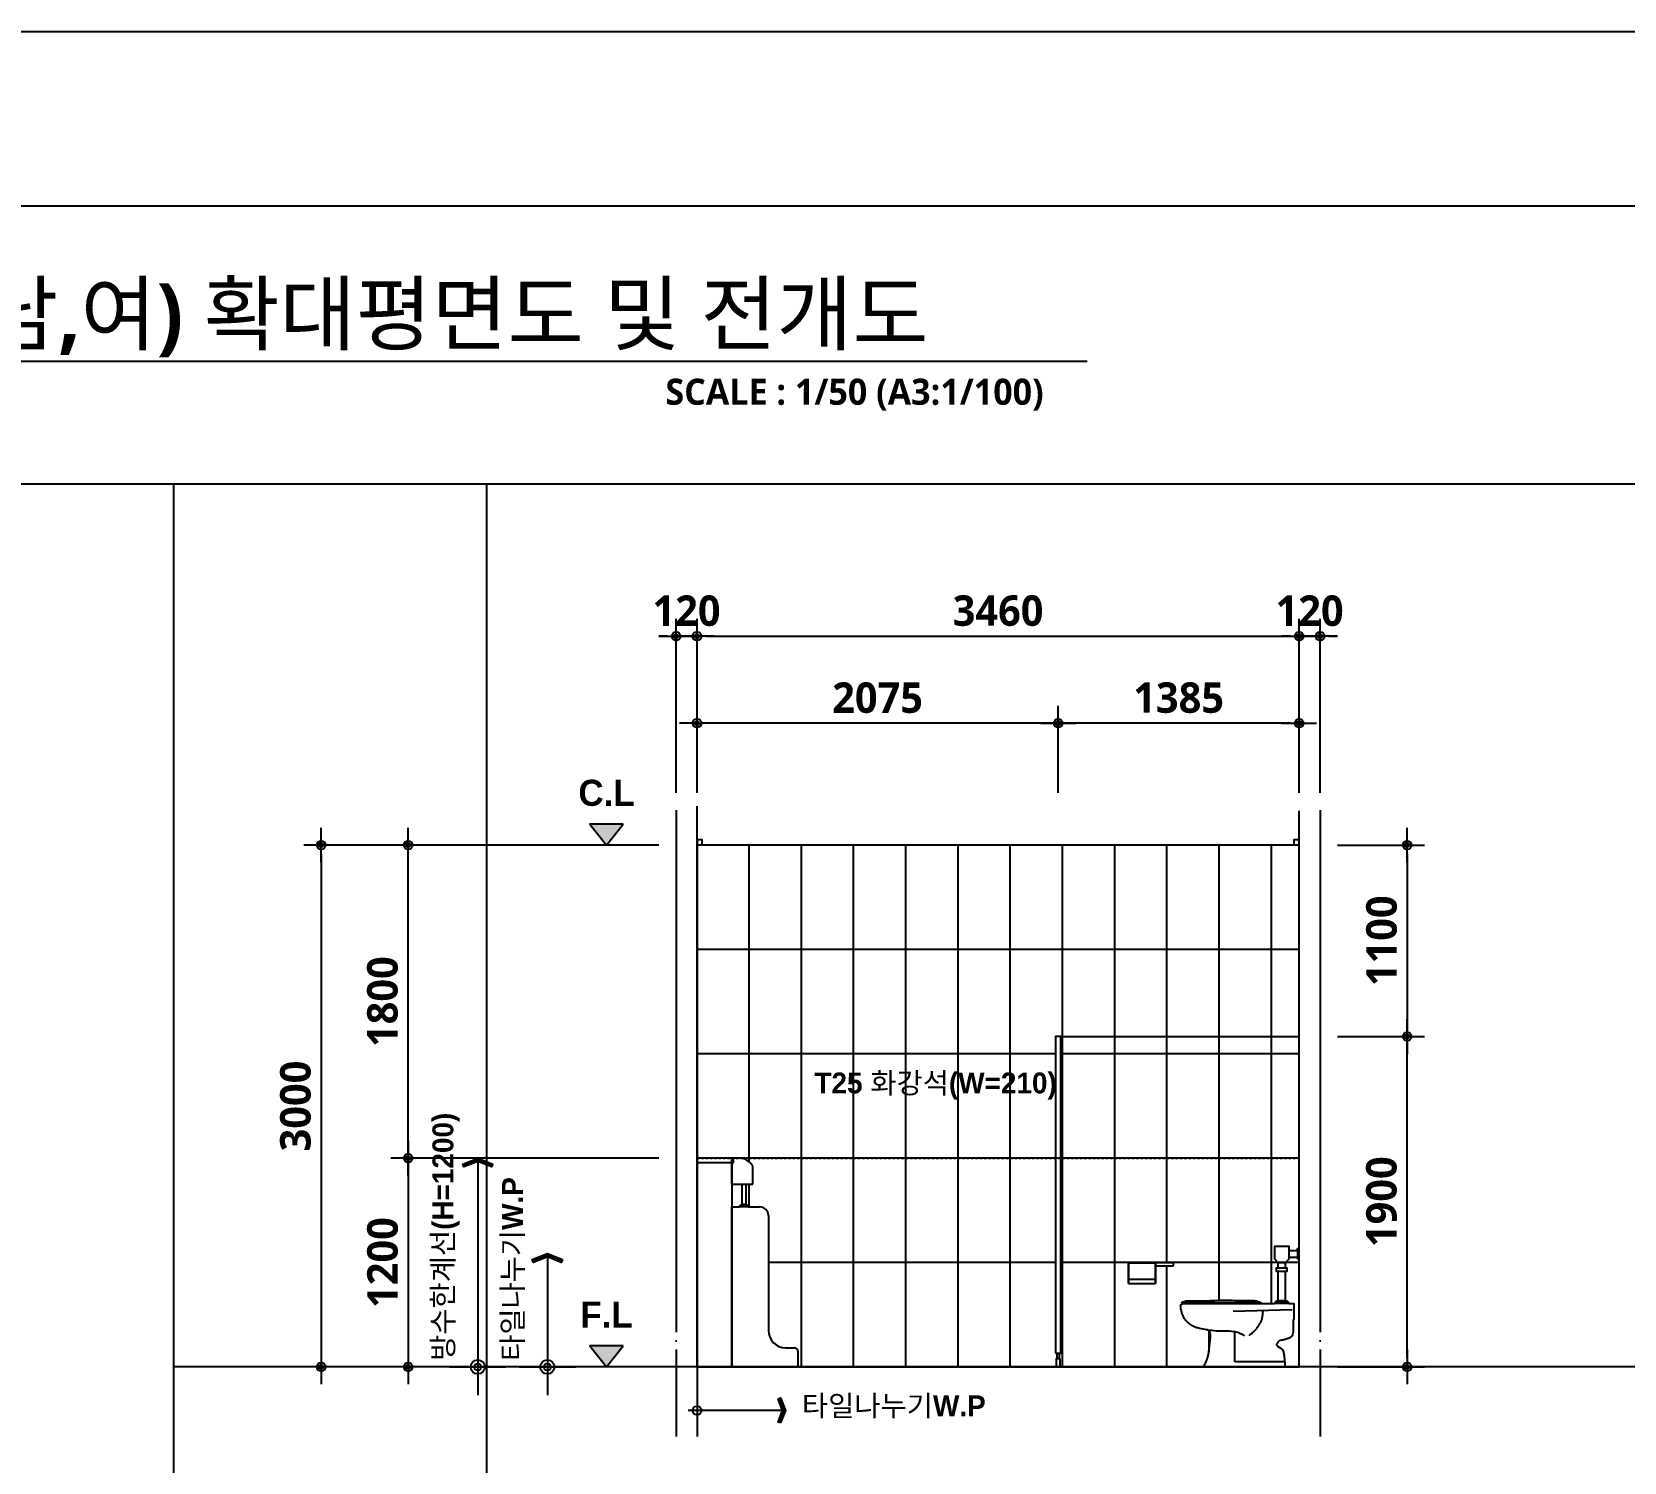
# Model space of a CAD drawing. Header units: millimetres. Extents: x 0 to 336000, y 0 to 30768.
# Drawn here: x 269949 to 279099, y 21478 to 29700 of the extents above; entities that cross this region are included whole.
import ezdxf
from ezdxf.enums import TextEntityAlignment as Align

# ---------------------------------------------------------------- set-up
doc = ezdxf.new("R2010")
doc.units = ezdxf.units.MM
doc.header["$LTSCALE"] = 50
doc.linetypes.add('CEN', pattern=[62, 60, -1, 0, -1])
doc.linetypes.add('HID', pattern=[0.5, 0.25, -0.25])
doc.layers.get('Defpoints').update_dxf_attribs({"color": 153})
for name, color, linetype in [('A-ANNO-GRA1', 7, 'Continuous'), ('A-ANNO-LEAD', 4, 'Continuous'), ('A-ANNO-SYMB', 7, 'Continuous'), ('A-ANNO-TEXT1', 7, 'Continuous'), ('A-ANNO-TITL', 7, 'Continuous'), ('A-CEN', 1, 'CEN'), ('A-FLOR-TOIL-ELE2', 4, 'Continuous'), ('A-FLOR-TOIL-TILE', 8, 'Continuous'), ('A-ST-AXIS-DIM', 7, 'Continuous'), ('A-WALL-MASN', 3, 'Continuous'), ('AA-XXXX-TXT1', 2, 'Continuous'), ('CEN', 1, 'Continuous'), ('DIM', 7, 'Continuous'), ('ELE2', 3, 'Continuous'), ('HID', 7, 'HID')]:
    doc.layers.add(name, color=color, linetype=linetype)
doc.layers.add('G(그리드1)', color=185, linetype='Continuous', plot=False)
doc.layers.add('G(그리드2)', color=235, linetype='Continuous', plot=False)
doc.styles.add('2020음성 1차', font='나눔고딕Bold.ttf')
doc.styles.add('SH_진천_나눔', font='')
doc.styles.get('SH_진천_나눔').set_extended_font_data('NanumGothic', bold=True)
doc.dimstyles.new('SHP 50', dxfattribs={"dimscale": 50, "dimtxt": 3.5, "dimasz": 1, "dimexe": 2, "dimexo": 2, "dimgap": 1, "dimtad": 1, "dimdec": 0, "dimzin": 0, "dimdsep": 46, "dimtxsty": 'SH_진천_나눔', "dimblk": 'DIMDOT', "dimcen": 0.09, "dimclrd": 256, "dimclre": 256, "dimclrt": 3, "dimadec": 0, "dimazin": 1, "dimtfac": 1, "dimtdec": 0, "dimtix": 1, "dimtmove": 2, "dimatfit": 0, "dimldrblk": 'DIMDOT', "dimfxl": 1, "dimtolj": 1, "dimtzin": 0, "dimlwd": -1, "dimlwe": -1, "dimarcsym": 0})

# ---------------------------------------------------------------- blocks, each defined once
blk = doc.blocks.new('*U2903')
at = {"layer": 'A-ANNO-TITL'}
blk.add_line((0, 0), (9750, 0), dxfattribs=at)
at = {"layer": 'AA-XXXX-TXT1', "style": 'SH_진천_나눔'}
blk.add_attdef('DWG.TITLE', (250, 100), '', height=350, dxfattribs=at)
at = {"layer": 'AA-XXXX-TXT1', "color": 7, "style": 'SH_진천_나눔'}
blk.add_attdef('NO1', text='', height=300, dxfattribs=at).set_placement((-450, 0), align=Align.MIDDLE)
at = {"layer": 'AA-XXXX-TXT1', "style": 'SH_진천_나눔'}
blk.add_attdef('SCALE', text='', height=150, dxfattribs=at).set_placement((9500, -100), align=Align.TOP_RIGHT)
blk = doc.blocks.new('DIMDOT')
at = {"color": 0}
blk.add_line((-2, 0), (2, 0), dxfattribs=at)
for radius in [0.5, 0.25]:
    blk.add_circle((0, 0), radius, dxfattribs=at)
blk = doc.blocks.new('*D22473')
at = {"layer": 'A-ST-AXIS-DIM'}
for p, q in [((273651.3, 25325), (273651.3, 26325)), ((273771.3, 25325), (273771.3, 26325)), ((273601.3, 26225), (273551.3, 26225)), ((273771.3, 26225), (273651.3, 26225)), ((273821.3, 26225), (273871.3, 26225))]:
    blk.add_line(p, q, dxfattribs=at)
at = {"layer": 'Defpoints', "color": 0}
for p in [(273651.3, 26225), (273651.3, 25225), (273771.3, 25225)]:
    blk.add_point(p, dxfattribs=at)
at = {"layer": 'A-ST-AXIS-DIM', "linetype": 'ByBlock', "xscale": 50, "yscale": 50, "zscale": 50}
blk.add_blockref('DIMDOT', (273651.3, 26225), dxfattribs=at)
at = {"layer": 'A-ST-AXIS-DIM', "linetype": 'ByBlock', "xscale": 50, "yscale": 50, "zscale": 50, "rotation": 180}
blk.add_blockref('DIMDOT', (273771.3, 26225), dxfattribs=at)
at = {"layer": 'A-ST-AXIS-DIM', "color": 3, "insert": (273711.3, 26371.2), "char_height": 175, "attachment_point": 5, "style": 'SH_진천_나눔'}
blk.add_mtext('\\A1;120', dxfattribs=at)
blk = doc.blocks.new('*D22474')
at = {"layer": 'A-ST-AXIS-DIM'}
for p, q in [((273771.3, 25325), (273771.3, 26325)), ((277231.3, 25325), (277231.3, 26325)), ((273821.3, 26225), (277181.3, 26225))]:
    blk.add_line(p, q, dxfattribs=at)
at = {"layer": 'Defpoints', "color": 0}
for p in [(277231.3, 26225), (273771.3, 25225), (277231.3, 25225)]:
    blk.add_point(p, dxfattribs=at)
at = {"layer": 'A-ST-AXIS-DIM', "linetype": 'ByBlock', "xscale": 50, "yscale": 50, "zscale": 50, "rotation": 180}
blk.add_blockref('DIMDOT', (273771.3, 26225), dxfattribs=at)
at = {"layer": 'A-ST-AXIS-DIM', "linetype": 'ByBlock', "xscale": 50, "yscale": 50, "zscale": 50}
blk.add_blockref('DIMDOT', (277231.3, 26225), dxfattribs=at)
at = {"layer": 'A-ST-AXIS-DIM', "color": 3, "insert": (275501.3, 26371.6), "char_height": 175, "attachment_point": 5, "style": 'SH_진천_나눔'}
blk.add_mtext('\\A1;3460', dxfattribs=at)
blk = doc.blocks.new('*D22475')
at = {"layer": 'A-ST-AXIS-DIM'}
for p, q in [((277231.3, 25325), (277231.3, 26325)), ((277351.3, 25325), (277351.3, 26325)), ((277181.3, 26225), (277131.3, 26225)), ((277231.3, 26225), (277351.3, 26225)), ((277401.3, 26225), (277451.3, 26225))]:
    blk.add_line(p, q, dxfattribs=at)
at = {"layer": 'Defpoints', "color": 0}
for p in [(277351.3, 26225), (277231.3, 25225), (277351.3, 25225)]:
    blk.add_point(p, dxfattribs=at)
at = {"layer": 'A-ST-AXIS-DIM', "linetype": 'ByBlock', "xscale": 50, "yscale": 50, "zscale": 50}
blk.add_blockref('DIMDOT', (277231.3, 26225), dxfattribs=at)
at = {"layer": 'A-ST-AXIS-DIM', "linetype": 'ByBlock', "xscale": 50, "yscale": 50, "zscale": 50, "rotation": 180}
blk.add_blockref('DIMDOT', (277351.3, 26225), dxfattribs=at)
at = {"layer": 'A-ST-AXIS-DIM', "color": 3, "insert": (277291.3, 26371.2), "char_height": 175, "attachment_point": 5, "style": 'SH_진천_나눔'}
blk.add_mtext('\\A1;120', dxfattribs=at)
blk = doc.blocks.new('*D22476')
at = {"layer": 'A-ST-AXIS-DIM'}
for p, q in [((273551.3, 25025), (271511.3, 25025)), ((271611.3, 24975), (271611.3, 22075)), ((273551.3, 22025), (271511.3, 22025))]:
    blk.add_line(p, q, dxfattribs=at)
at = {"layer": 'Defpoints', "color": 0}
for p in [(273651.3, 25025), (271611.3, 22025), (273651.3, 22025)]:
    blk.add_point(p, dxfattribs=at)
at = {"layer": 'A-ST-AXIS-DIM', "linetype": 'ByBlock', "xscale": 50, "yscale": 50, "zscale": 50}
for p, rotation in [((271611.3, 25025), 90), ((271611.3, 22025), 270)]:
    blk.add_blockref('DIMDOT', p, dxfattribs=dict(at, rotation=rotation))
at = {"layer": 'A-ST-AXIS-DIM', "color": 3, "insert": (271464.7, 23525), "char_height": 175, "attachment_point": 5, "rotation": 90, "style": 'SH_진천_나눔'}
blk.add_mtext('\\A1;3000', dxfattribs=at)
blk = doc.blocks.new('*D22477')
at = {"layer": 'A-ST-AXIS-DIM'}
for p, q in [((273551.3, 25025), (272011.3, 25025)), ((272111.3, 23275), (272111.3, 24975)), ((273551.3, 23225), (272011.3, 23225))]:
    blk.add_line(p, q, dxfattribs=at)
at = {"layer": 'Defpoints', "color": 0}
for p in [(272111.3, 25025), (273651.3, 25025), (273651.3, 23225)]:
    blk.add_point(p, dxfattribs=at)
at = {"layer": 'A-ST-AXIS-DIM', "linetype": 'ByBlock', "xscale": 50, "yscale": 50, "zscale": 50}
for p, rotation in [((272111.3, 25025), 90), ((272111.3, 23225), 270)]:
    blk.add_blockref('DIMDOT', p, dxfattribs=dict(at, rotation=rotation))
at = {"layer": 'A-ST-AXIS-DIM', "color": 3, "insert": (271964.7, 24125), "char_height": 175, "attachment_point": 5, "rotation": 90, "style": 'SH_진천_나눔'}
blk.add_mtext('\\A1;1800', dxfattribs=at)
blk = doc.blocks.new('*D22478')
at = {"layer": 'A-ST-AXIS-DIM'}
for p, q in [((273551.3, 23225), (272011.3, 23225)), ((272111.3, 23175), (272111.3, 22075)), ((273551.3, 22025), (272011.3, 22025))]:
    blk.add_line(p, q, dxfattribs=at)
at = {"layer": 'Defpoints', "color": 0}
for p in [(273651.3, 23225), (272111.3, 22025), (273651.3, 22025)]:
    blk.add_point(p, dxfattribs=at)
at = {"layer": 'A-ST-AXIS-DIM', "linetype": 'ByBlock', "xscale": 50, "yscale": 50, "zscale": 50}
for p, rotation in [((272111.3, 23225), 90), ((272111.3, 22025), 270)]:
    blk.add_blockref('DIMDOT', p, dxfattribs=dict(at, rotation=rotation))
at = {"layer": 'A-ST-AXIS-DIM', "color": 3, "insert": (271965.1, 22625), "char_height": 175, "attachment_point": 5, "rotation": 90, "style": 'SH_진천_나눔'}
blk.add_mtext('\\A1;1200', dxfattribs=at)
blk = doc.blocks.new('*D22479')
at = {"layer": 'A-ST-AXIS-DIM'}
for p, q in [((277451.3, 23925), (277951.3, 23925)), ((277851.3, 22075), (277851.3, 23875)), ((277451.3, 22025), (277951.3, 22025))]:
    blk.add_line(p, q, dxfattribs=at)
at = {"layer": 'Defpoints', "color": 0}
for p in [(277351.3, 23925), (277851.3, 23925), (277351.3, 22025)]:
    blk.add_point(p, dxfattribs=at)
at = {"layer": 'A-ST-AXIS-DIM', "linetype": 'ByBlock', "xscale": 50, "yscale": 50, "zscale": 50}
for p, rotation in [((277851.3, 23925), 90), ((277851.3, 22025), 270)]:
    blk.add_blockref('DIMDOT', p, dxfattribs=dict(at, rotation=rotation))
at = {"layer": 'A-ST-AXIS-DIM', "color": 3, "insert": (277704.7, 22975), "char_height": 175, "attachment_point": 5, "rotation": 90, "style": 'SH_진천_나눔'}
blk.add_mtext('\\A1;1900', dxfattribs=at)
blk = doc.blocks.new('*D22480')
at = {"layer": 'A-ST-AXIS-DIM'}
for p, q in [((277451.3, 25025), (277951.3, 25025)), ((277851.3, 24975), (277851.3, 23975)), ((277451.3, 23925), (277951.3, 23925))]:
    blk.add_line(p, q, dxfattribs=at)
at = {"layer": 'Defpoints', "color": 0}
for p in [(277351.3, 25025), (277351.3, 23925), (277851.3, 23925)]:
    blk.add_point(p, dxfattribs=at)
at = {"layer": 'A-ST-AXIS-DIM', "linetype": 'ByBlock', "xscale": 50, "yscale": 50, "zscale": 50}
for p, rotation in [((277851.3, 25025), 90), ((277851.3, 23925), 270)]:
    blk.add_blockref('DIMDOT', p, dxfattribs=dict(at, rotation=rotation))
at = {"layer": 'A-ST-AXIS-DIM', "color": 3, "insert": (277705.3, 24475), "char_height": 175, "attachment_point": 5, "rotation": 90, "style": 'SH_진천_나눔'}
blk.add_mtext('\\A1;1100', dxfattribs=at)
blk = doc.blocks.new('*D22481')
at = {"layer": 'A-ST-AXIS-DIM'}
for p, q in [((273771.3, 25325), (273771.3, 25825)), ((275846.3, 25325), (275846.3, 25825)), ((275796.3, 25725), (273821.3, 25725))]:
    blk.add_line(p, q, dxfattribs=at)
at = {"layer": 'Defpoints', "color": 0}
for p in [(273771.3, 25725), (273771.3, 25225), (275846.3, 25225)]:
    blk.add_point(p, dxfattribs=at)
at = {"layer": 'A-ST-AXIS-DIM', "linetype": 'ByBlock', "xscale": 50, "yscale": 50, "zscale": 50, "rotation": 180}
blk.add_blockref('DIMDOT', (273771.3, 25725), dxfattribs=at)
at = {"layer": 'A-ST-AXIS-DIM', "linetype": 'ByBlock', "xscale": 50, "yscale": 50, "zscale": 50}
blk.add_blockref('DIMDOT', (275846.3, 25725), dxfattribs=at)
at = {"layer": 'A-ST-AXIS-DIM', "color": 3, "insert": (274808.8, 25871.4), "char_height": 175, "attachment_point": 5, "style": 'SH_진천_나눔'}
blk.add_mtext('\\A1;2075', dxfattribs=at)
blk = doc.blocks.new('*D22482')
at = {"layer": 'A-ST-AXIS-DIM'}
for p, q in [((275846.3, 25325), (275846.3, 25825)), ((277231.3, 25325), (277231.3, 25825)), ((277181.3, 25725), (275896.3, 25725))]:
    blk.add_line(p, q, dxfattribs=at)
at = {"layer": 'Defpoints', "color": 0}
for p in [(275846.3, 25725), (275846.3, 25225), (277231.3, 25225)]:
    blk.add_point(p, dxfattribs=at)
at = {"layer": 'A-ST-AXIS-DIM', "linetype": 'ByBlock', "xscale": 50, "yscale": 50, "zscale": 50, "rotation": 180}
blk.add_blockref('DIMDOT', (275846.3, 25725), dxfattribs=at)
at = {"layer": 'A-ST-AXIS-DIM', "linetype": 'ByBlock', "xscale": 50, "yscale": 50, "zscale": 50}
blk.add_blockref('DIMDOT', (277231.3, 25725), dxfattribs=at)
at = {"layer": 'A-ST-AXIS-DIM', "color": 3, "insert": (276538.8, 25871.6), "char_height": 175, "attachment_point": 5, "style": 'SH_진천_나눔'}
blk.add_mtext('\\A1;1385', dxfattribs=at)
blk = doc.blocks.new('ARROWX')
blk.add_lwpolyline([(-0.2, -0.5), (-0.293, -0.463), (-0.108, 0), (-0.293, 0.463), (-0.2, 0.5), (0, 0)], close=True)
for points in [[(-0.2, 0.5), (-0.293, 0.463), (0, 0), (-0.108, 0)], [(0, 0), (-0.108, 0), (-0.2, -0.5), (-0.293, -0.463)]]:
    blk.add_solid(points)
blk = doc.blocks.new('Z_DOT')
at = {"layer": 'DIM', "color": 0}
for p, q in [((0, -3), (0, 3)), ((-3, 0), (3, 0))]:
    blk.add_line(p, q, dxfattribs=at)
for radius in [0.75, 0.375]:
    blk.add_circle((0, 0), radius, dxfattribs=at)
blk = doc.blocks.new('_CIDOTB')
at = {"color": 0, "linetype": 'ByBlock'}
blk.add_line((2, 0), (-1, 0), dxfattribs=at)
blk.add_circle((0, 0), 0.5, dxfattribs=at)

msp = doc.modelspace()

# ---------------------------------------------------------------- hatches: boundary and pattern name
at = {"layer": 'A-ANNO-SYMB', "transparency": 33554687}
h = msp.add_hatch(color=256, dxfattribs=at)
h.dxf.hatch_style = 1
h.paths.add_polyline_path([(273346.8, 25145.5), (273155.8, 25145.5), (273251.3, 25025)])
h = msp.add_hatch(color=256, dxfattribs=at)
h.dxf.hatch_style = 1
h.paths.add_polyline_path([(273346.8, 22145.5), (273155.8, 22145.5), (273251.3, 22025)])

# ---------------------------------------------------------------- linework, layer by layer
for p, q in [((273771.3, 22025), (273771.3, 25248.8)), ((277231.3, 22025), (277231.3, 25221.8))]:
    msp.add_line(p, q)
at = {"layer": 'A-ANNO-GRA1'}
msp.add_line((270762.6, 27100), (270762.6, 1600), dxfattribs=at)
msp.add_lwpolyline([(253625.2, 27100), (253625.2, 1600), (287900, 1600), (287900, 27100)], close=True, dxfattribs=at)
at = {"layer": 'A-ANNO-LEAD'}
msp.add_lwpolyline([(273907.1, 23226.9, 0, 40, 0), (273974, 23326.5, 0, 0, 0), (274195.9, 23657.5, 0, 0, 0), (274445.9, 23657.5, 0, 0, 0)], format="xyseb", dxfattribs=at)
at = {"layer": 'A-ANNO-SYMB'}
for p, q in [((272511.3, 23206.4), (272511.3, 22126.4)), ((272911.3, 22650.4), (272911.3, 22187)), ((274257.4, 21775), (273871.3, 21775))]:
    msp.add_line(p, q, dxfattribs=at)
at = {"layer": 'A-ANNO-SYMB', "transparency": 33554687}
for points in [[(273346.8, 25145.5), (273155.8, 25145.5), (273251.3, 25025)], [(273346.8, 22145.5), (273155.8, 22145.5), (273251.3, 22025)]]:
    msp.add_lwpolyline(points, close=True, dxfattribs=at)
at = {"layer": 'A-CEN'}
for p, q in [((273651.3, 25225), (273651.3, 21625)), ((277351.3, 25225), (277351.3, 21625))]:
    msp.add_line(p, q, dxfattribs=at)
at = {"layer": 'A-FLOR-TOIL-ELE2'}
for p, q in [((274031.5, 23225), (273971.3, 23225)), ((273971.3, 23075), (273971.3, 23225)), ((274091.7, 23075), (274091.7, 23179.6)), ((273971.3, 23075), (274091.7, 23075)), ((274031.3, 22960), (274031.3, 23075)), ((274051.3, 23075), (274051.3, 22960)), ((273971.3, 22025), (273971.3, 22945)), ((273971.3, 22945), (274016.3, 22945)), ((273971.3, 22025), (273971.3, 22945)), ((274016.3, 22945), (274021.3, 22955)), ((274066.3, 22945), (274016.3, 22945)), ((274021.3, 22955), (274026.3, 22955)), ((274061.3, 22955), (274021.3, 22955)), ((274026.3, 22960), (274031.3, 22960)), ((274026.3, 22955), (274026.3, 22960)), ((274026.3, 22960), (274056.3, 22960)), ((274051.3, 22960), (274056.3, 22960)), ((274056.3, 22960), (274056.3, 22955)), ((274056.3, 22955), (274061.3, 22955)), ((274061.3, 22955), (274066.3, 22945)), ((274066.3, 22945), (274131.3, 22945)), ((274181.3, 22895), (274181.3, 22235)), ((277171.3, 22694.1), (277171.3, 22654.1)), ((277221.3, 22694.1), (277221.3, 22654.1)), ((276250.3, 22624.1), (276406.3, 22624.1)), ((276250.3, 22624.1), (276250.3, 22504.1)), ((276250.3, 22504.1), (276250.3, 22624.1)), ((276506.3, 22624.1), (276406.3, 22624.1)), ((276406.3, 22624.1), (276406.3, 22504.1)), ((276406.3, 22504.1), (276406.3, 22624.1)), ((276506.3, 22604.1), (276406.3, 22604.1)), ((276506.3, 22624.1), (276506.3, 22604.1)), ((277151.3, 22624.1), (277111.3, 22624.1)), ((276250.3, 22529.1), (276406.3, 22529.1)), ((276250.3, 22524.1), (276250.3, 22504.1)), ((277111.3, 22594.1), (277151.3, 22594.1)), ((277151.3, 22574.1), (277111.3, 22574.1)), ((276250.3, 22504.1), (276406.3, 22504.1)), ((277191.3, 22354.1), (276851.3, 22344.1)), ((277161.3, 22399.1), (277101.3, 22399.1)), ((277151.3, 22404.1), (277111.3, 22404.1)), ((276711.3, 22234.8), (276711.3, 22109.1)), ((276861.3, 22054.1), (276861.3, 22224.1)), ((274281.3, 22135), (274331.3, 22135)), ((274351.3, 22115), (274351.3, 22025)), ((277146.3, 22054.1), (276861.3, 22054.1)), ((274351.3, 22025), (273971.3, 22025))]:
    msp.add_line(p, q, dxfattribs=at)
for points in [[(275831.3, 22104.1), (275861.3, 22104.1), (275861.3, 23924.1), (275831.3, 23924.1)], [(273971.3, 22025), (273771.3, 22025), (273771.3, 23201), (273971.3, 23201)], [(275851.3, 22074.1), (275841.3, 22074.1), (275841.3, 22104.1), (275851.3, 22104.1)]]:
    msp.add_lwpolyline(points, close=True, dxfattribs=at)
for points in [[(277146.3, 22024.1), (276696.3, 22024.1, -0.576682), (276687.8, 22038.8, 0.099938), (276711.3, 22109.1), (276721.3, 22194.1, 0.016465), (276721.6, 22203.8, 0.015475), (276721.3, 22214.1, 0.065056), (276720.2, 22219.6, 0.034713), (276716.3, 22229.1, 0.131309), (276711.4, 22234.7, 0.088477), (276701.3, 22239.1, -0.00553), (276658.5, 22246.4, -0.019167), (276646.3, 22249.1, -0.05183), (276630.1, 22255.2, -0.032539), (276606.3, 22269.1, -0.047947), (276584.4, 22287.2, -0.063625), (276571.3, 22304.1, -0.031597), (276561.9, 22322.8, -0.038378), (276556.3, 22339.1, -0.013516), (276553.2, 22352.7, -0.016321), (276551.3, 22364.1, -0.033041), (276550.7, 22372.6, -0.042656), (276551.3, 22379.1, -0.154941), (276555.2, 22386.6, -0.198912), (276561.3, 22389.1), (276816.3, 22389.1), (277091.3, 22389.1), (277096.3, 22399.1), (277101.3, 22399.1), (277101.3, 22404.1), (277111.3, 22404.1), (277111.3, 22574.1), (277101.3, 22574.1), (277101.3, 22594.1), (277111.3, 22594.1), (277111.3, 22624.1), (277091.3, 22644.1), (277091.3, 22719.1), (277171.3, 22719.1), (277171.3, 22694.1), (277221.3, 22694.1), (277221.3, 22704.1), (277231.3, 22709.1)], [(277231.3, 22639.1), (277221.3, 22649.1), (277221.3, 22654.1), (277171.3, 22654.1), (277171.3, 22644.1), (277151.3, 22624.1), (277151.3, 22594.1), (277161.3, 22594.1), (277161.3, 22574.1), (277151.3, 22574.1), (277151.3, 22404.1), (277161.3, 22404.1), (277161.3, 22399.1), (277166.3, 22399.1), (277171.3, 22389.1), (277201.3, 22389.1), (277201.3, 22329.1), (277201.3, 22299.1, -0.414214), (277198.8, 22296.6, 0.414214), (277196.3, 22294.1), (277196.3, 22259.1), (277196.3, 22224.1, -0.095415), (277193.6, 22209.9, -0.106195), (277186.3, 22199.1, -0.076007), (277178.9, 22193.9, -0.028016), (277156.3, 22184.1, -0.076076), (277130.1, 22178.8, 0.14076), (277116.3, 22174.1, 0.044565), (277111.4, 22170.1, 0.036062), (277106.3, 22164.1, 0.04442), (277102.4, 22157.8, 0.088572), (277101.3, 22154.1, 0.144476), (277102.3, 22148.7, 0.13052), (277106.3, 22144.1), (277121.3, 22134.1), (277136.3, 22124.1, -0.166782), (277137.8, 22122.2, -0.029703), (277141.3, 22109.1, -0.01527), (277142.5, 22101.9, -0.003974), (277146.3, 22074.1, -0.031511), (277149.3, 22027.1, -0.414214), (277146.3, 22024.1)], [(277021.3, 22349.1, 0.010557), (277021.5, 22339.3, 0.020332), (277021.3, 22334.1, 0.015146), (277018.9, 22312.4, 0.024581), (277016.3, 22299.1, 0.055919), (277010.2, 22282.6, 0.035921), (276996.3, 22259.1, 0.027897), (276983.4, 22242.6, 0.018177), (276961.3, 22219.1, 0.033954), (276955.1, 22213.8, 0.016644), (276941.3, 22204.1)], [(276701.3, 22239.1, 0.049737), (276812.8, 22232.6, -0.087194), (276876.3, 22224.1, -0.018417), (276888, 22220, -0.015676), (276901.3, 22214.1, -0.036215), (276907, 22210.9, -0.020788), (276916.3, 22204.1)]]:
    msp.add_lwpolyline(points, format="xyb", dxfattribs=at)
for points in [[(277011.3, 22394.1), (276776.3, 22394.1), (276556.3, 22394.1, 0.668179), (276556.1, 22394.7, 0.041616), (276561.3, 22399.1, 0.145358), (276579.4, 22405.4, 0.012317), (276801.3, 22409.1, 0.00485), (276969.9, 22406.2, 0.049532), (276986.3, 22404.1, 0.0389), (277011.7, 22396.2, 0.825793)], [(275846.3, 22024.1), (275836.3, 22024.1), (275836.3, 22069.1, -0.414214), (275841.3, 22074.1), (275851.3, 22074.1, -0.414214), (275856.3, 22069.1), (275856.3, 22024.1)]]:
    msp.add_lwpolyline(points, format="xyb", close=True, dxfattribs=at)
msp.add_lwpolyline([(277171.3, 22389.1), (277091.3, 22389.1)], dxfattribs=at)
for centre, radius, start, end in [((273997.8, 23117.7), 112.5, 33.3723, 72.56122), ((274131.3, 22895), 50, 0, 90), ((274281.3, 22235), 100, 180, 270), ((274331.3, 22115), 20, 0, 90)]:
    msp.add_arc(centre, radius, start, end, dxfattribs=at)
at = {"layer": 'A-FLOR-TOIL-TILE'}
for p, q in [((277231.3, 25025), (273771.3, 25025)), ((274071.3, 23202.8), (274071.3, 25025)), ((274371.3, 22025), (274371.3, 25025)), ((274671.3, 22025), (274671.3, 25025)), ((274971.3, 22025), (274971.3, 25025)), ((275271.3, 22025), (275271.3, 25025)), ((275571.3, 22025), (275571.3, 25025)), ((275871.3, 22025), (275871.3, 25025)), ((276171.3, 22025), (276171.3, 25025)), ((276471.3, 22624.1), (276471.3, 25025)), ((276771.3, 22408), (276771.3, 25025)), ((277071.3, 22389.1), (277071.3, 25025)), ((277231.3, 24425), (273771.3, 24425)), ((275831.3, 23825), (273771.3, 23825)), ((277231.3, 23825), (275861.3, 23825)), ((277231.3, 23225), (273771.3, 23225)), ((274071.3, 22945), (274071.3, 23075)), ((275831.3, 22625), (274181.3, 22625)), ((277231.3, 22625), (275861.3, 22625)), ((276471.3, 22025), (276471.3, 22604.1))]:
    msp.add_line(p, q, dxfattribs=at)
at = {"layer": 'A-WALL-MASN'}
msp.add_lwpolyline([(273981.3, 23225), (273771.3, 23225), (273771.3, 23201), (273981.3, 23201)], close=True, dxfattribs=at)
at = {"layer": 'CEN'}
msp.add_line((273771.3, 22025), (273771.3, 21625), dxfattribs=at)
at = {"layer": 'Defpoints'}
for points in [[(294000, 0), (294000, 29700), (252000, 29700), (252000, 0)], [(253025.2, 28700), (288500, 28700), (288500, 1000), (253025.2, 1000)]]:
    msp.add_lwpolyline(points, close=True, dxfattribs=at)
at = {"layer": 'ELE2'}
msp.add_lwpolyline([(277231.3, 25025), (277231.3, 25055), (277201.3, 25055), (277201.3, 25025), (273801.3, 25025), (273801.3, 25055), (273771.3, 25055), (273771.3, 25025), (273771.3, 22025), (277231.3, 22025)], close=True, dxfattribs=at)
at = {"layer": 'G(그리드1)'}
msp.add_line((288500, 22025), (270762.6, 22025), dxfattribs=at)
at = {"layer": 'G(그리드2)'}
msp.add_line((272562.6, 27100), (272562.6, 1000), dxfattribs=at)
at = {"layer": 'HID', "ltscale": 1000}
msp.add_line((275861.3, 23924.1), (277231.3, 23924.1), dxfattribs=at)
at = {"layer": 'HID'}
msp.add_line((273771.3, 23225), (277231.3, 23225), dxfattribs=at)

# ---------------------------------------------------------------- block references
ref = msp.add_blockref('*U2903', (266263, 27806))
ref.add_attrib('SCALE', 'SCALE : 1/50 (A3:1/100)', dxfattribs={"layer": 'A-ANNO-TITL', "height": 150, "style": 'SH_진천_나눔'}).set_placement((275763, 27706), align=Align.TOP_RIGHT)
ref.add_attrib('DWG.TITLE', '지상3층 화장실(남,여) 확대평면도 및 전개도', (266513, 27906), dxfattribs={"layer": 'A-ANNO-TITL', "height": 347.908, "style": 'SH_진천_나눔'})
at = {"layer": 'A-ANNO-SYMB'}
for name, p, xscale, yscale, zscale, rotation in [('ARROWX', (272511.3, 23225), 172.7999999999884, 172.7999999999884, 172.7999999999884, 90), ('ARROWX', (272911.3, 22676.2), 172.7999999999884, 172.7999999999884, 172.7999999999884, 90), ('Z_DOT', (272511.3, 22025), 54, 54, 54, 270), ('Z_DOT', (272911.3, 22025), 54, 54, 54, 270)]:
    msp.add_blockref(name, p, dxfattribs=dict(at, xscale=xscale, yscale=yscale, zscale=zscale, rotation=rotation))
for name, p, xscale, yscale, zscale in [('_CIDOTB', (273771.3, 21775), 50, 50, 50), ('ARROWX', (274278.9, 21775), 144, 144, 144)]:
    msp.add_blockref(name, p, dxfattribs=dict(at, xscale=xscale, yscale=yscale, zscale=zscale))

# ---------------------------------------------------------------- texts
at = {"layer": 'A-ANNO-TEXT1', "style": '2020음성 1차'}
for s, p in [('C.L', (273251.3, 25325.5)), ('F.L', (273251.3, 22325.5))]:
    msp.add_text(s, height=150, dxfattribs=at).set_placement(p, align=Align.MIDDLE_CENTER)
for s, p in [('T25 화강석(W=210)', (274445.9, 23657.5)), ('타일나누기W.P', (274374.2, 21801.4))]:
    msp.add_text(s, height=120, dxfattribs=at).set_placement(p, align=Align.MIDDLE_LEFT)
for s, p in [('방수한계선(H=1200)', (272371.1, 22059.9)), ('타일나누기W.P', (272771.1, 22059.9))]:
    msp.add_text(s, height=120, rotation=90, dxfattribs=at).set_placement(p)

# ---------------------------------------------------------------- dimensions: what is measured, and where the dimension line sits
at = {"layer": 'A-ST-AXIS-DIM'}
for base, p1, p2, picture, middle in [((273651.3, 26225), (273771.3, 25225), (273651.3, 25225), '*D22473', (273711.3, 26371.2)), ((273771.3, 25725), (275846.3, 25225), (273771.3, 25225), '*D22481', (274808.8, 25871.4)), ((275846.3, 25725), (277231.3, 25225), (275846.3, 25225), '*D22482', (276538.8, 25871.6))]:
    dim = msp.add_linear_dim(base=base, p1=p1, p2=p2, dimstyle='SHP 50', override={"dimtxsty": 'SH_진천_나눔', "dimldrblk": 'DIMDOT'}, dxfattribs=at)
    dim.commit()
    dim.dimension.update_dxf_attribs({"geometry": picture, "text_midpoint": middle})
for base, p1, p2, angle, picture, middle in [((277231.3, 26225), (273771.3, 25225), (277231.3, 25225), 180, '*D22474', (275501.3, 26371.6)), ((277351.3, 26225), (277231.3, 25225), (277351.3, 25225), 180, '*D22475', (277291.3, 26371.2)), ((271611.3, 22025), (273651.3, 25025), (273651.3, 22025), 270, '*D22476', (271464.7, 23525)), ((272111.3, 25025), (273651.3, 23225), (273651.3, 25025), 90, '*D22477', (271964.7, 24125)), ((277851.3, 23925), (277351.3, 25025), (277351.3, 23925), 270, '*D22480', (277705.3, 24475)), ((277851.3, 23925), (277351.3, 22025), (277351.3, 23925), 90, '*D22479', (277704.7, 22975)), ((272111.3, 22025), (273651.3, 23225), (273651.3, 22025), 270, '*D22478', (271965.1, 22625))]:
    dim = msp.add_linear_dim(base=base, p1=p1, p2=p2, angle=angle, dimstyle='SHP 50', override={"dimtxsty": 'SH_진천_나눔', "dimldrblk": 'DIMDOT'}, dxfattribs=at)
    dim.commit()
    dim.dimension.update_dxf_attribs({"geometry": picture, "text_midpoint": middle})

doc.saveas('drawing.dxf')
